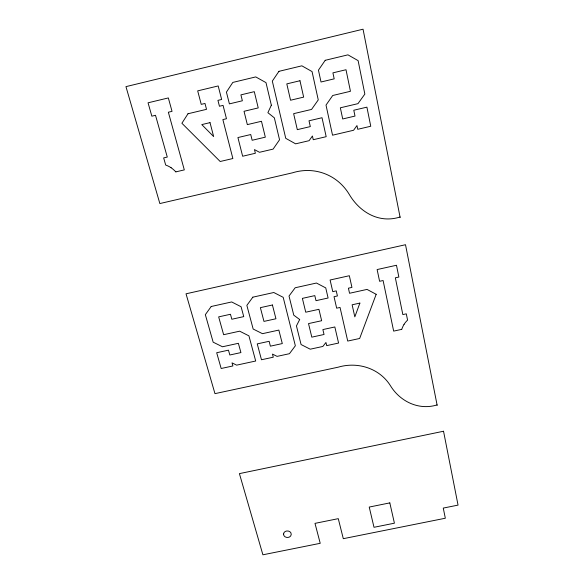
<?xml version="1.0" encoding="UTF-8"?>
<svg xmlns="http://www.w3.org/2000/svg" width="584" height="584" viewBox="0 0 584 584"><rect width="100%" height="100%" fill="white"/><g stroke="black" fill="none" stroke-linecap="round" stroke-linejoin="round"><path stroke-width="0.88" d="M175.893 171.864L184.31 169.893L168.353 112.23L172.032 111.347L168.338 97.93L148.051 102.806L151.84 116.18L155.512 115.303L167.28 157.06L163.666 157.906L165.688 165.046A24.273 22.937 42.4 0 1 170.55 167.382M401.697 329.369L393.66 331.113L383.097 280.524L379.593 281.298L377.125 269.56L396.478 265.26L398.857 277.035L395.346 277.816L402.843 314.586L406.303 313.834L407.574 320.134A22.396 20.732 -18.4 0 0 404.391 323.835A17.126 15.885 -18.2 0 0 404.07 324.354M400.047 217C379.199 223.73 359.817 212.269 349.32 194.516C337.545 174.777 314.506 165.922 292.438 172.827L159.855 203.553L125.954 86.636L363.044 29.2L400.157 217.562M437.073 404.916C418.808 410.596 400.055 401.507 390.433 385.695C379.498 368.219 357.634 361.401 338.165 367.19L214.97 393.645L186.026 293.81L405.508 244.718L437.168 405.398M171.134 167.732A34.339 32.354 41.1 0 1 175.857 171.9M170.543 167.404A18.586 17.586 43.3 0 1 171.112 167.776M401.741 329.383A31.77 29.317 -19.1 0 1 404.033 324.332M283.547 534.046C283.481 538.368 290.861 538.725 291.248 534.389C291.328 530.053 283.926 529.695 283.547 534.046M359.883 303.089L354.824 316.871L352.123 304.79L359.883 303.089M376.176 294.299L359.656 338.479L347.728 341.063L340.041 307.447L336.669 308.184L334.026 296.694L337.413 295.949L336.253 290.883L332.778 291.65L330.099 280.006L349.341 275.728L351.94 287.416L348.414 288.197L349.546 293.27L367.037 289.409L376.176 294.299M271.341 105.193L267.881 112.683L274.349 117.844L279.546 139.78L273.108 149.11L259.5 152.293L254.463 149.599L255.369 153.263L242.645 156.242L237.922 137.554L250.733 134.539L252.149 140.269L265.326 137.167L261.471 121.275L247.339 124.618L244.032 111.296L258.23 107.916L254.296 91.666L240.907 94.871L242.367 100.777L229.403 103.872L226.424 92.111L232.812 82.424L255.741 76.913L265.99 82.621L271.341 105.193M299.687 319.528L296.446 325.909L301.074 344.538L310.221 349.195L322.85 346.458L325.952 342.487L326.697 345.626L338.581 343.049L334.836 326.967L322.879 329.573L324.047 334.486L311.805 337.151L308.513 323.594L321.645 320.718L318.93 309.308L305.739 312.206L302.381 298.373L314.805 295.621L316.002 300.672L328.099 298.008L325.748 287.905L316.448 283.036L295.168 287.766L289.022 296.037L293.774 315.17L299.687 319.528M187.997 113.756L181.894 123.253L220.19 161.498L232.87 158.527L222.869 119.581L226.468 118.727L223.059 105.383L219.445 106.252L217.934 100.368L221.643 99.477L218.19 85.943L197.684 90.87L201.239 104.361L204.984 103.463L206.524 109.332L187.997 113.756M278.94 71.336L272.319 81.103L285.744 138.328L295.621 143.839L309.082 140.686L312.425 136.014L313.25 139.715L326.179 136.685L322.018 117.727L309.009 120.8L310.308 126.589L297.307 129.648L293.635 113.668L311.557 109.427L318.258 99.908L312.053 71.576L301.862 65.824L278.94 71.336M325.215 60.305L318.448 70.146L321.017 82.001L334.187 78.855L332.916 72.861L346.005 69.73L350.451 91.286L332.719 95.499L326.011 105.083L332.537 135.196L353.583 130.268L356.963 125.575L357.736 129.298L370.752 126.253L366.905 107.149L353.794 110.237L354.999 116.07L342.713 118.968L340.348 107.806L357.97 103.645L364.847 94.082L358.116 60.634L347.947 54.845L325.215 60.305M211.204 306.498L205.342 314.666L213.167 342.18L222.489 346.772L238.374 343.304L240.922 352.583L229.826 354.999L228.475 350.166L216.686 352.736L221.168 368.497L232.885 365.956L232.016 362.868L236.629 365.146L255.69 361.014L248.923 335.858L239.652 331.179L223.636 334.698L218.664 316.878L230.461 314.272L231.826 319.251L243.747 316.616L241.09 306.746L231.687 301.95L211.204 306.498M252.843 297.168L246.857 305.381L253.164 329.033L262.45 333.676L278.845 330.084L282.298 343.575L270.392 346.166L269.122 341.297L257.252 343.888L261.479 359.759L273.276 357.204L272.458 354.094L277.086 356.379L289.445 353.7L295.351 345.779L283.196 297.329L273.801 292.511L252.843 297.168M299.972 80.738L286.802 83.892L290.555 100.229L303.651 97.119L299.972 80.738M210.014 122.64L201.779 124.596L213.664 136.576L210.014 122.64M272.421 304.994L260.376 307.659L263.961 321.397L275.947 318.762L272.421 304.994M443.533 431.24L239.411 473.624L262.902 554.8L320.222 543.31L314.995 523.366L338.275 518.658L343.304 538.682L445.329 518.234L443.263 508.087L458.046 505.109L443.533 431.24M389.82 502.89L369.227 507.065L374.001 527.294L394.419 523.191L389.82 502.89"/></g></svg>
